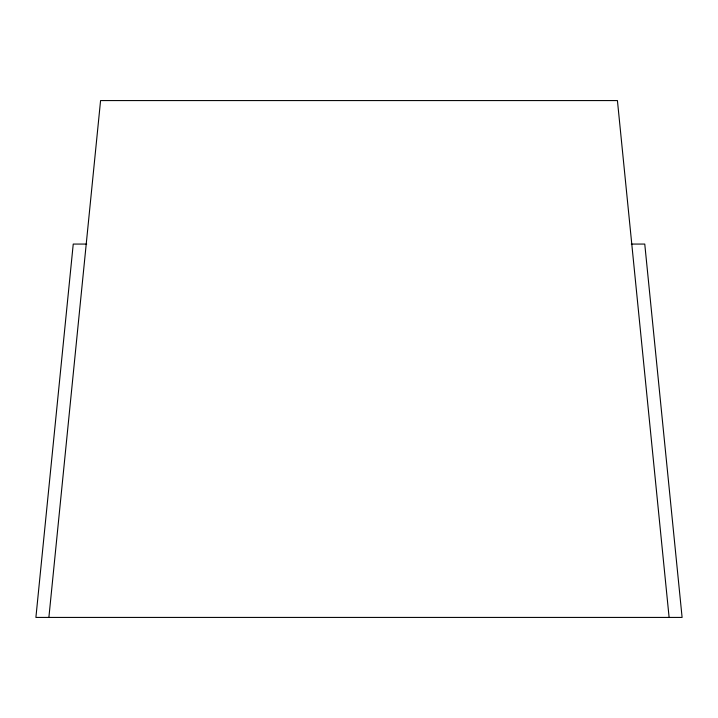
<?xml version="1.0" encoding="UTF-8"?>
<svg xmlns="http://www.w3.org/2000/svg" width="718" height="718" viewBox="0 0 718 718"><rect width="100%" height="100%" fill="white"/><g stroke="black" fill="none" stroke-linecap="round" stroke-linejoin="round"><path stroke-width="1.08" d="M48.887 617.426L100.574 100.574L617.426 100.574L669.113 617.426M86.681 244.066L73.236 244.066L35.9 617.426L682.1 617.426L644.764 244.066L631.319 244.066"/></g></svg>
